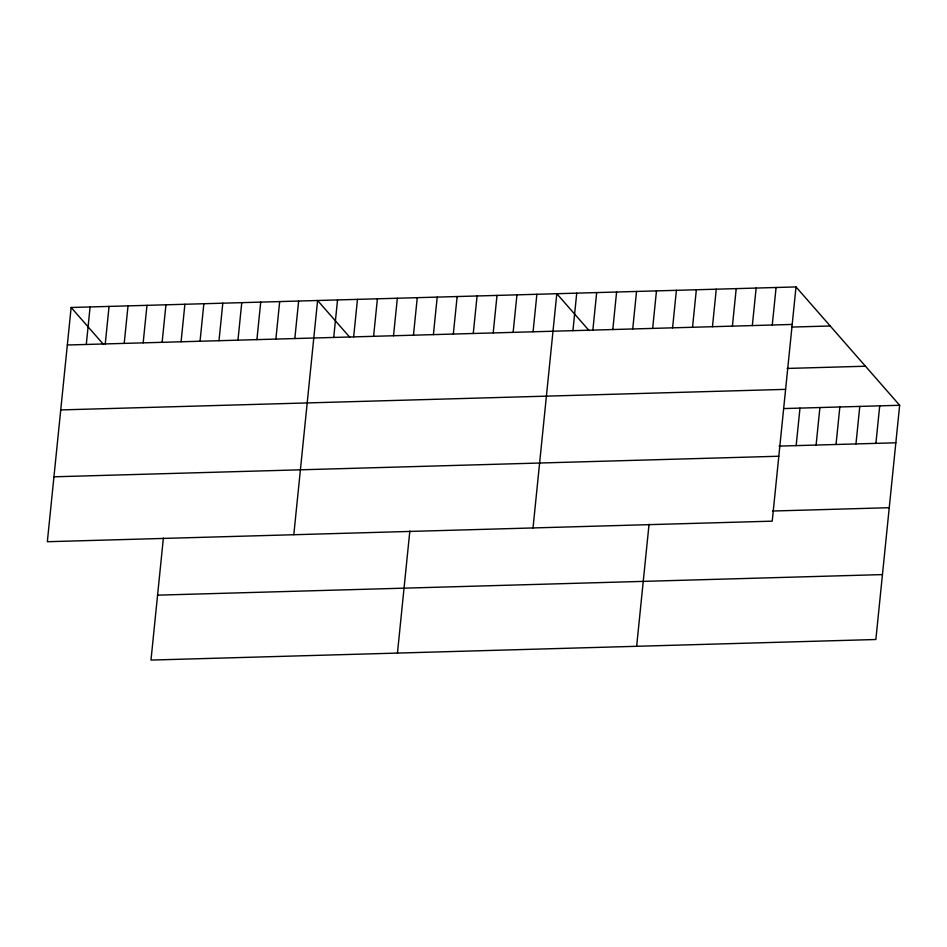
<?xml version="1.0" encoding="UTF-8"?>
<svg xmlns="http://www.w3.org/2000/svg" width="947" height="947" viewBox="0 0 947 947"><rect width="100%" height="100%" fill="white"/><g stroke="black" fill="none" stroke-linecap="round" stroke-linejoin="round"><path stroke-width="1.42" d="M71.143 307.491L47.35 541.72L772.219 521.158L796.013 286.929L71.143 307.491L103.436 344.377M86.295 344.471L90.095 306.958M105.247 343.927L109.059 306.414M124.211 343.394L128.011 305.881M143.163 342.85L146.974 305.336M162.126 342.317L165.938 304.804M181.078 341.784L184.89 304.271M163.381 538.026L150.987 660.071L875.857 639.509L899.65 405.28L796.013 286.929M200.042 341.24L203.854 303.727M218.994 340.707L222.805 303.194M237.957 340.162L241.769 302.649M256.909 339.63L260.721 302.117M275.873 339.085L279.685 301.572M294.825 338.553L298.636 301.039M293.807 534.724L317.6 300.495L349.893 337.392M333.723 337.452L337.534 299.939M353.657 336.883L357.469 299.37M373.592 336.315L377.403 298.802M393.526 335.747L397.338 298.234M413.46 335.191L417.272 297.678M397.444 653.087L409.838 531.042M433.395 334.622L437.206 297.109M453.329 334.054L457.141 296.541M473.263 333.486L477.075 295.973M493.198 332.918L497.009 295.405M513.132 332.361L516.944 294.848M533.066 331.793L536.878 294.28M533.019 527.941L556.812 293.712L589.105 330.598M572.935 330.657L576.735 293.144M592.869 330.101L596.669 292.587M612.804 329.532L616.604 292.019M632.726 328.964L636.538 291.451M652.661 328.396L656.472 290.883M636.644 646.292L649.05 524.247M672.595 327.828L676.407 290.315M692.529 327.271L696.341 289.758M712.464 326.703L716.275 289.19M732.398 326.135L736.21 288.622M752.332 325.567L756.144 288.054M772.267 325.01L776.078 287.486M796.167 445.623L799.978 408.11M816.101 445.054L819.913 407.541M836.035 444.486L839.847 406.973M855.97 443.93L859.781 406.405M875.904 443.362L879.716 405.849M67.332 345.004L792.201 324.442M791.775 327.07L830.211 325.981M787.135 368.442L865.451 366.229M60.738 409.921L785.608 389.359M784.317 408.548L899.65 405.28M779.085 446.108L895.838 442.794M53.943 476.803L778.813 456.241M772.492 511.025L889.245 507.71M157.581 595.154L882.45 574.592"/></g></svg>
